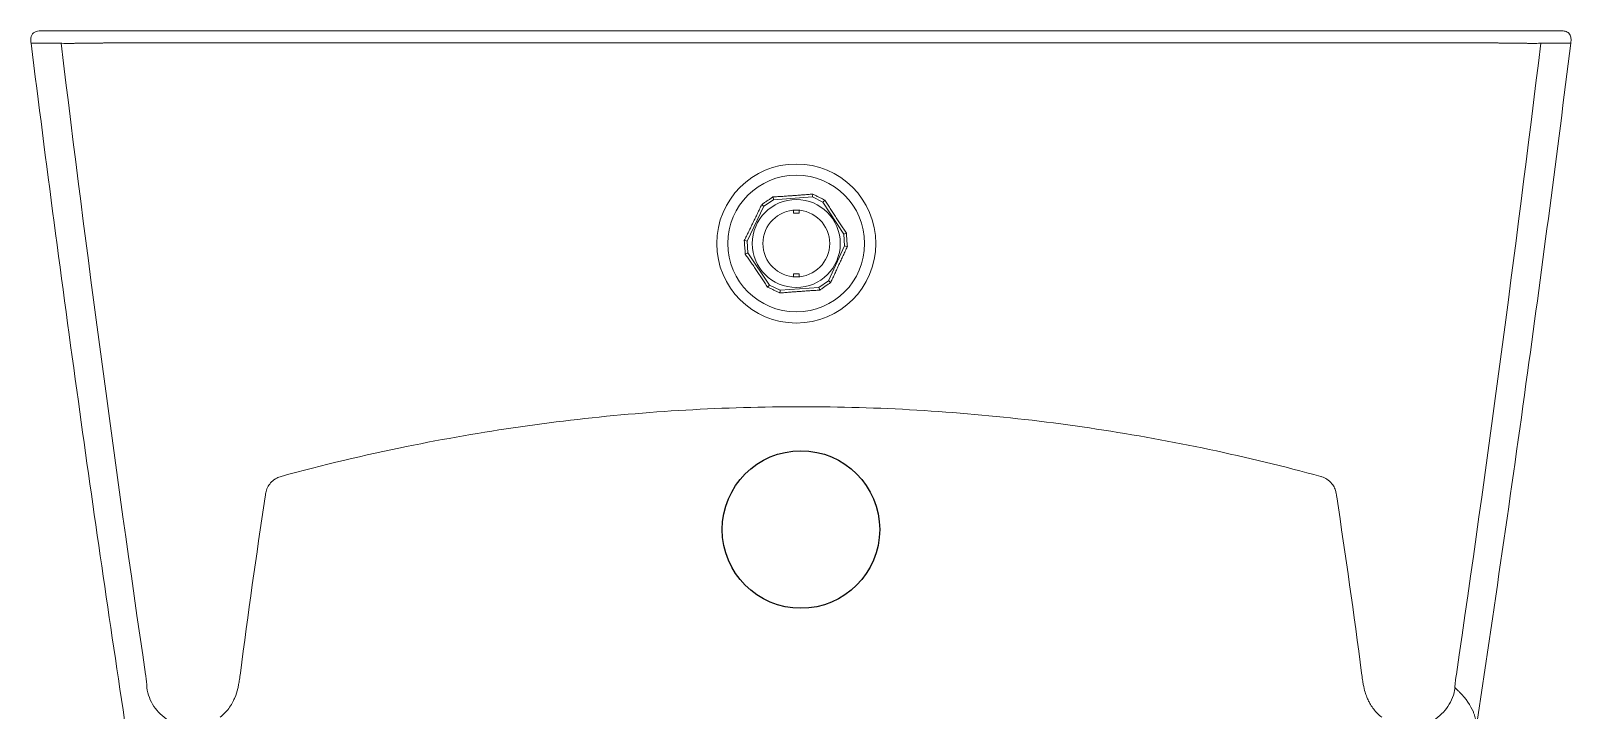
# Model space of a CAD drawing. Header units: inches. Extents: x 0.1 to 2.19, y 0.14 to 1.19.
# Drawn here: x 0.1018 to 0.5652, y 0.8204 to 1.0248 of the extents above; entities that cross this region are included whole.
import ezdxf

# ---------------------------------------------------------------- set-up
doc = ezdxf.new("R2010")
doc.units = ezdxf.units.IN
doc.header["$MEASUREMENT"] = 0

# ---------------------------------------------------------------- blocks, each defined once
blk = doc.blocks.new('bn30-1')
at = {"linetype": 'Continuous', "lineweight": 5}
for p, q in [((0.36659, 3.83767), (0.37561, 3.83767)), ((0.38543, 3.83767), (0.80436, 3.83767)), ((0.49843, 3.83767), (0.49829, 3.83767)), ((0.81418, 3.83767), (0.82319, 3.83767)), ((0.3723, 3.83392), (0.36328, 3.83392)), ((0.80419, 3.83401), (0.3856, 3.83401)), ((0.8265, 3.83392), (0.81748, 3.83392)), ((0.58668, 3.78683), (0.58377, 3.78486)), ((0.58668, 3.78683), (0.59834, 3.78767)), ((0.60147, 3.78612), (0.59834, 3.78767)), ((0.57867, 3.77435), (0.58377, 3.78486)), ((0.59262, 3.78278), (0.59262, 3.78366)), ((0.59436, 3.78278), (0.59262, 3.78278)), ((0.59436, 3.78366), (0.59436, 3.78278)), ((0.60147, 3.78612), (0.60777, 3.77646)), ((0.57867, 3.77435), (0.57892, 3.77084)), ((0.60803, 3.77292), (0.60318, 3.76246)), ((0.60803, 3.77292), (0.60777, 3.77646)), ((0.58548, 3.76116), (0.57892, 3.77084)), ((0.59262, 3.76364), (0.59262, 3.76454)), ((0.59262, 3.76454), (0.59436, 3.76454)), ((0.59436, 3.76454), (0.59436, 3.76364)), ((0.58548, 3.76116), (0.58864, 3.75963)), ((0.6003, 3.76047), (0.58864, 3.75963)), ((0.6003, 3.76047), (0.60318, 3.76246))]:
    blk.add_line(p, q, dxfattribs=at)
for radius in [0.02393, 0.02057, 0.01324, 0.01005]:
    blk.add_circle((0.59349, 3.77365), radius, dxfattribs=at)
blk.add_circle((0.59489, 3.68759), 0.0237)
for centre, major_axis, ratio, start_param, end_param in [((0.58625, 3.78808), (-0.00043, 0.00125), 0.048882, 3.15462, 4.357822), ((0.59859, 3.78897), (0.00026, 0.0013), 0.04732, 1.925184, 3.128759), ((0.59806, 3.78781), (-0.000279, 0.000137), 0.000211, 3.141117, 3.214826), ((0.60235, 3.7871), (0.000877, 0.000987), 0.053639, 3.156139, 4.358853), ((0.58277, 3.78572), (-0.000996, 0.000863), 0.048882, 1.925362, 3.128566), ((0.58349, 3.78467), (0.000276, 0.000189), 0.00019, 6.282747, 6.355344), ((0.57738, 3.7746), (-0.00129, 0.00025), 0.048882, 3.15462, 4.357822), ((0.60902, 3.77688), (0.00125, 0.00042), 0.044711, 1.926668, 3.130097), ((0.60775, 3.77667), (-0.000016, 0.000208), 0.000278, 3.140921, 3.223554), ((0.60932, 3.77268), (-0.00129, 0.00024), 0.044711, 0.011496, 1.214924), ((0.60811, 3.77175), (-0.00008, 0.00117), 0.000021, 6.248544, 6.283234), ((0.57768, 3.77041), (0.00125, 0.00043), 0.048882, 5.066955, 6.270158), ((0.57895, 3.7705), (-0.000025, 0.000334), 0.00019, 6.282747, 6.355344), ((0.58461, 3.76017), (0.000862, 0.000997), 0.048882, 0.013027, 1.216229), ((0.58839, 3.75833), (0.00025, 0.00129), 0.048882, 5.066955, 6.270158), ((0.58894, 3.75948), (-0.000301, 0.000145), 0.00019, 6.282745, 6.355409), ((0.60074, 3.75922), (-0.00044, 0.00125), 0.04732, 0.012833, 1.216408), ((0.60419, 3.76161), (-0.00101, 0.00085), 0.053639, 5.065922, 6.268639), ((0.60363, 3.76277), (0.000449, 0.000312), 0.000119, 3.141324, 3.204163)]:
    blk.add_ellipse(centre, major_axis=major_axis, ratio=ratio, start_param=start_param, end_param=end_param, dxfattribs=at)
for points, knots in [([(0.36328, 3.83392), (0.36324, 3.83429), (0.36319, 3.83466), (0.3632, 3.83533), (0.36323, 3.83564), (0.36335, 3.83607), (0.3634, 3.83621), (0.36352, 3.83648), (0.3636, 3.83661), (0.36379, 3.83685), (0.36389, 3.83696), (0.36424, 3.83724), (0.36453, 3.83738), (0.3651, 3.83756), (0.36539, 3.83761), (0.36598, 3.83767), (0.36629, 3.83767), (0.36659, 3.83767)], [0, 0, 0, 0, 0.111604, 0.111604, 0.2013656, 0.2013656, 0.2461177, 0.2461177, 0.2909647, 0.2909647, 0.3358683, 0.3358683, 0.4268245, 0.4268245, 0.5149885, 0.5149885, 0.6060273, 0.6060273, 0.6060273, 0.6060273]), ([(0.37561, 3.83767), (0.37564, 3.83767), (0.37585, 3.83767), (0.37622, 3.83767), (0.37629, 3.83767), (0.37637, 3.83767), (0.37646, 3.83767), (0.37673, 3.83767), (0.37704, 3.83767), (0.37741, 3.83767), (0.37777, 3.83767), (0.37818, 3.83767), (0.37865, 3.83767), (0.37912, 3.83767), (0.37962, 3.83767), (0.38015, 3.83767), (0.38059, 3.83767), (0.38104, 3.83767), (0.38152, 3.83767), (0.38162, 3.83767), (0.38171, 3.83767), (0.38181, 3.83767), (0.38212, 3.83767), (0.38241, 3.83767), (0.3827, 3.83767), (0.383, 3.83767), (0.3833, 3.83767), (0.3836, 3.83767), (0.38385, 3.83767), (0.38409, 3.83767), (0.38436, 3.83767), (0.38453, 3.83767), (0.38471, 3.83767), (0.38489, 3.83767), (0.38499, 3.83767), (0.38509, 3.83767), (0.3852, 3.83767), (0.38528, 3.83767), (0.38536, 3.83767), (0.38543, 3.83767)], [0, 0, 0, 0, 0.2081297, 0.2081297, 0.2081297, 0.25, 0.25, 0.25, 0.3747509, 0.3747509, 0.3747509, 0.5, 0.5, 0.5, 0.6249565, 0.6249565, 0.6249565, 0.7294989, 0.7294989, 0.7294989, 0.75, 0.75, 0.75, 0.8147425, 0.8147425, 0.8147425, 0.8809847, 0.8809847, 0.8809847, 0.9337116, 0.9337116, 0.9337116, 0.9680634, 0.9680634, 0.9680634, 0.9866117, 0.9866117, 0.9866117, 0.9999999, 0.9999999, 0.9999999, 0.9999999]), ([(0.80436, 3.83767), (0.80442, 3.83767), (0.80451, 3.83767), (0.80458, 3.83767), (0.80469, 3.83767), (0.80479, 3.83767), (0.80488, 3.83767), (0.80506, 3.83767), (0.80525, 3.83767), (0.80542, 3.83767), (0.80568, 3.83767), (0.80593, 3.83767), (0.80617, 3.83767), (0.80648, 3.83767), (0.80678, 3.83767), (0.80708, 3.83767), (0.80737, 3.83767), (0.80767, 3.83767), (0.80797, 3.83767), (0.80807, 3.83767), (0.80816, 3.83767), (0.80825, 3.83767), (0.80873, 3.83767), (0.8092, 3.83767), (0.80964, 3.83767), (0.81017, 3.83767), (0.81067, 3.83767), (0.81113, 3.83767), (0.8116, 3.83767), (0.81201, 3.83767), (0.81238, 3.83767), (0.81274, 3.83767), (0.81306, 3.83767), (0.81332, 3.83767), (0.81359, 3.83767), (0.81379, 3.83767), (0.81393, 3.83767), (0.81407, 3.83767), (0.81415, 3.83767), (0.81418, 3.83767)], [0, 0, 0, 0, 0.0131998, 0.0131998, 0.0131998, 0.0315445, 0.0315445, 0.0315445, 0.0656918, 0.0656918, 0.0656918, 0.1184643, 0.1184643, 0.1184643, 0.1849666, 0.1849666, 0.1849666, 0.25, 0.25, 0.25, 0.2698259, 0.2698259, 0.2698259, 0.3741467, 0.3741467, 0.3741467, 0.5, 0.5, 0.5, 0.6245891, 0.6245891, 0.6245891, 0.75, 0.75, 0.75, 0.8746963, 0.8746963, 0.8746963, 0.9999996, 0.9999996, 0.9999996, 0.9999996]), ([(0.82319, 3.83767), (0.82342, 3.83767), (0.82366, 3.83767), (0.82431, 3.83763), (0.82474, 3.83756), (0.82533, 3.83734), (0.82552, 3.83724), (0.82586, 3.83699), (0.82601, 3.83684), (0.82626, 3.83649), (0.82635, 3.8363), (0.82649, 3.8359), (0.82653, 3.8357), (0.82662, 3.83497), (0.82657, 3.83444), (0.8265, 3.83392)], [0, 0, 0, 0, 0.069437, 0.069437, 0.1963546, 0.1963546, 0.2594373, 0.2594373, 0.3228131, 0.3228131, 0.3859088, 0.3859088, 0.4487049, 0.4487049, 0.6055768, 0.6055768, 0.6055768, 0.6055768]), ([(0.39189, 3.62717), (0.38688, 3.66013), (0.38208, 3.69312), (0.37251, 3.76203), (0.36777, 3.79796), (0.36328, 3.83392)], [0, 0, 0, 0, 10.000205, 10.000205, 20.872263, 20.872263, 20.872263, 20.872263]), ([(0.3856, 3.83401), (0.38549, 3.834), (0.38539, 3.834), (0.38529, 3.834), (0.38515, 3.834), (0.38501, 3.834), (0.38487, 3.83399), (0.38463, 3.83399), (0.38439, 3.83399), (0.38415, 3.83398), (0.3838, 3.83398), (0.38346, 3.83397), (0.38312, 3.83397), (0.38271, 3.83396), (0.38231, 3.83396), (0.38191, 3.83395), (0.38158, 3.83395), (0.38126, 3.83394), (0.38095, 3.83394), (0.38087, 3.83394), (0.38079, 3.83394), (0.38071, 3.83394), (0.38058, 3.83393), (0.38045, 3.83393), (0.38032, 3.83393), (0.38005, 3.83393), (0.37978, 3.83392), (0.37952, 3.83392), (0.37916, 3.83392), (0.37881, 3.83391), (0.37846, 3.83391), (0.37809, 3.83391), (0.37773, 3.8339), (0.37738, 3.8339), (0.37706, 3.8339), (0.37675, 3.8339), (0.37645, 3.8339), (0.3763, 3.83389), (0.37615, 3.83389), (0.376, 3.83389), (0.37556, 3.83389), (0.37515, 3.83389), (0.37478, 3.83389), (0.37412, 3.83389), (0.37357, 3.83389), (0.37317, 3.83389), (0.37266, 3.8339), (0.37237, 3.83391), (0.3723, 3.83392)], [0, 0, 0, 0, 0.0156209, 0.0156209, 0.0156209, 0.0363778, 0.0363778, 0.0363778, 0.0729236, 0.0729236, 0.0729236, 0.1245292, 0.1245292, 0.1245292, 0.1868277, 0.1868277, 0.1868277, 0.2368692, 0.2368692, 0.2368692, 0.2496273, 0.2496273, 0.2496273, 0.2704918, 0.2704918, 0.2704918, 0.3141833, 0.3141833, 0.3141833, 0.3741935, 0.3741935, 0.3741935, 0.4395399, 0.4395399, 0.4395399, 0.4996556, 0.4996556, 0.4996556, 0.5311654, 0.5311654, 0.5311654, 0.6245776, 0.6245776, 0.6245776, 0.7918417, 0.7918417, 0.7918417, 0.9999942, 0.9999942, 0.9999942, 0.9999942]), ([(0.8265, 3.83392), (0.82237, 3.80084), (0.81804, 3.76779), (0.80854, 3.69887), (0.80334, 3.663), (0.79789, 3.62717)], [0, 0, 0, 0, 10.000205, 10.000205, 20.872263, 20.872263, 20.872263, 20.872263]), ([(0.81748, 3.83392), (0.81744, 3.83391), (0.81732, 3.83391), (0.81712, 3.8339), (0.81692, 3.8339), (0.81664, 3.83389), (0.81628, 3.83389), (0.81593, 3.83389), (0.8155, 3.83389), (0.815, 3.83389), (0.81457, 3.83389), (0.81408, 3.83389), (0.81356, 3.83389), (0.81348, 3.83389), (0.8134, 3.83389), (0.81332, 3.8339), (0.81303, 3.8339), (0.81272, 3.8339), (0.8124, 3.8339), (0.81205, 3.8339), (0.81169, 3.83391), (0.81132, 3.83391), (0.81098, 3.83391), (0.81062, 3.83392), (0.81026, 3.83392), (0.81, 3.83392), (0.80973, 3.83393), (0.80945, 3.83393), (0.80932, 3.83393), (0.8092, 3.83393), (0.80907, 3.83394), (0.8089, 3.83394), (0.80874, 3.83394), (0.80858, 3.83394), (0.80835, 3.83394), (0.80811, 3.83395), (0.80788, 3.83395), (0.80747, 3.83396), (0.80706, 3.83396), (0.80665, 3.83397), (0.80631, 3.83397), (0.80597, 3.83398), (0.80563, 3.83398), (0.80539, 3.83399), (0.80514, 3.83399), (0.8049, 3.83399), (0.80476, 3.834), (0.80464, 3.834), (0.80449, 3.834), (0.8044, 3.834), (0.80428, 3.834), (0.80419, 3.83401)], [0, 0, 0, 0, 0.1250127, 0.1250127, 0.1250127, 0.2504994, 0.2504994, 0.2504994, 0.3753759, 0.3753759, 0.3753759, 0.4846596, 0.4846596, 0.4846596, 0.5009625, 0.5009625, 0.5009625, 0.5606193, 0.5606193, 0.5606193, 0.6258346, 0.6258346, 0.6258346, 0.6859367, 0.6859367, 0.6859367, 0.73015, 0.73015, 0.73015, 0.7508961, 0.7508961, 0.7508961, 0.7766495, 0.7766495, 0.7766495, 0.8131706, 0.8131706, 0.8131706, 0.8758922, 0.8758922, 0.8758922, 0.9276708, 0.9276708, 0.9276708, 0.9640379, 0.9640379, 0.9640379, 0.9854134, 0.9854134, 0.9854134, 0.9999977, 0.9999977, 0.9999977, 0.9999977]), ([(0.58308, 3.78538), (0.58336, 3.78557), (0.58393, 3.78595), (0.58449, 3.78633), (0.58505, 3.78671), (0.58562, 3.78709), (0.58618, 3.78748), (0.58646, 3.78767)], [0, 0, 0, 0, 0.001020584, 0.002041167, 0.002041167, 0.003061751, 0.004082335, 0.004082335, 0.004082335, 0.004082335]), ([(0.58646, 3.78767), (0.58696, 3.7877), (0.58745, 3.78773), (0.58845, 3.78779), (0.58895, 3.78782), (0.58995, 3.78789), (0.59045, 3.78792), (0.5912, 3.78798), (0.59145, 3.78799), (0.59183, 3.78802), (0.59195, 3.78803), (0.5922, 3.78805), (0.59233, 3.78806), (0.59271, 3.78808), (0.59321, 3.78812), (0.59371, 3.78816), (0.59446, 3.78821), (0.59496, 3.78825), (0.59596, 3.78833), (0.59646, 3.78837), (0.59745, 3.78845), (0.59795, 3.78849), (0.59845, 3.78853)], [0, 0, 0, 0, 0.00150723, 0.00150723, 0.00301446, 0.00301446, 0.00452169, 0.00452169, 0.0052753, 0.0052753, 0.00565211, 0.00565211, 0.00602892, 0.00602892, 0.00678253, 0.00753615, 0.00753615, 0.00904338, 0.00904338, 0.01055061, 0.01055061, 0.01205784, 0.01205784, 0.01205784, 0.01205784]), ([(0.58668, 3.78683), (0.58668, 3.78683), (0.58668, 3.78683), (0.58668, 3.78683), (0.58668, 3.78683), (0.58668, 3.78683)], [-0.003354083, -0.003354083, -0.003354083, -0.003354083, -0.0016815, -0.0016815, -0.000001008, -0.000001008, -0.000001008, -0.000001008]), ([(0.59845, 3.78853), (0.59875, 3.78838), (0.59905, 3.78823), (0.59966, 3.78792), (0.59997, 3.78777), (0.60057, 3.78747), (0.60118, 3.78717), (0.60179, 3.78687), (0.6021, 3.78672)], [0, 0, 0, 0, 0.001019091, 0.001019091, 0.002038183, 0.002038183, 0.003057274, 0.004076365, 0.004076365, 0.004076365, 0.004076365]), ([(0.6021, 3.78672), (0.60236, 3.78631), (0.60262, 3.78589), (0.60315, 3.78506), (0.60342, 3.78465), (0.60395, 3.78382), (0.60422, 3.7834), (0.60462, 3.78278), (0.60489, 3.78236), (0.60516, 3.78195), (0.60544, 3.78153), (0.60557, 3.78132), (0.60584, 3.78091), (0.60598, 3.7807), (0.60639, 3.78008), (0.60666, 3.77966), (0.6072, 3.77884), (0.60747, 3.77843), (0.60802, 3.77761), (0.60829, 3.7772), (0.60856, 3.77679)], [0, 0, 0, 0, 0.00148629, 0.00148629, 0.00297259, 0.00297259, 0.00445888, 0.00445888, 0.00520203, 0.00594518, 0.00594518, 0.00668833, 0.00668833, 0.00743147, 0.00743147, 0.00891777, 0.00891777, 0.01040406, 0.01040406, 0.01189036, 0.01189036, 0.01189036, 0.01189036]), ([(0.57784, 3.77457), (0.57806, 3.77502), (0.57828, 3.77546), (0.57872, 3.77636), (0.57894, 3.7768), (0.57939, 3.7777), (0.57961, 3.77815), (0.57994, 3.77883), (0.58016, 3.77928), (0.58038, 3.77973), (0.5806, 3.78019), (0.58082, 3.78064), (0.58104, 3.78109), (0.58136, 3.78177), (0.58158, 3.78222), (0.58201, 3.78312), (0.58223, 3.78358), (0.58265, 3.78448), (0.58287, 3.78493), (0.58308, 3.78538)], [0, 0, 0, 0, 0.00150645, 0.00150645, 0.0030129, 0.0030129, 0.00451936, 0.00451936, 0.00527258, 0.00602581, 0.00602581, 0.00677903, 0.00753226, 0.00753226, 0.00903871, 0.00903871, 0.01054516, 0.01054516, 0.01205162, 0.01205162, 0.01205162, 0.01205162]), ([(0.60147, 3.78612), (0.60147, 3.78612), (0.60147, 3.78612), (0.60147, 3.78612), (0.60147, 3.78612), (0.60148, 3.78612)], [-0.003747835, -0.003747835, -0.003747835, -0.003747835, -0.001877362, -0.001877362, -0.000001009, -0.000001009, -0.000001009, -0.000001009]), ([(0.57813, 3.7705), (0.57811, 3.77084), (0.57806, 3.77152), (0.57801, 3.7722), (0.57796, 3.77287), (0.57794, 3.77321), (0.57789, 3.77389), (0.57786, 3.77423), (0.57784, 3.77457)], [0, 0, 0, 0, 0.001020583, 0.002041166, 0.002041166, 0.003061749, 0.003061749, 0.004082332, 0.004082332, 0.004082332, 0.004082332]), ([(0.57867, 3.77435), (0.57867, 3.77435), (0.57867, 3.77435), (0.57867, 3.77435), (0.57867, 3.77435), (0.57867, 3.77435)], [-0.003354204, -0.003354204, -0.003354204, -0.003354204, -0.001681455, -0.001681455, -0.000001008, -0.000001008, -0.000001008, -0.000001008]), ([(0.60886, 3.77271), (0.60865, 3.77226), (0.60844, 3.77182), (0.60801, 3.77093), (0.6078, 3.77048), (0.60738, 3.76959), (0.60717, 3.76914), (0.60686, 3.76847), (0.60675, 3.76824), (0.60655, 3.76779), (0.60644, 3.76757), (0.60623, 3.76712), (0.60602, 3.76666), (0.60582, 3.76621), (0.60551, 3.76554), (0.6053, 3.76509), (0.60489, 3.76419), (0.60469, 3.76374), (0.60428, 3.76285), (0.60408, 3.7624), (0.60388, 3.76195)], [0, 0, 0, 0, 0.0014861, 0.0014861, 0.0029722, 0.0029722, 0.00445831, 0.00445831, 0.00520136, 0.00520136, 0.00594441, 0.00594441, 0.00668746, 0.00743051, 0.00743051, 0.00891661, 0.00891661, 0.01040272, 0.01040272, 0.01188882, 0.01188882, 0.01188882, 0.01188882]), ([(0.60856, 3.77679), (0.60859, 3.77645), (0.60861, 3.77611), (0.60866, 3.77543), (0.60868, 3.77509), (0.60873, 3.77441), (0.60878, 3.77373), (0.60883, 3.77305), (0.60886, 3.77271)], [0, 0, 0, 0, 0.001022829, 0.001022829, 0.002045659, 0.002045659, 0.003068488, 0.004091318, 0.004091318, 0.004091318, 0.004091318]), ([(0.58487, 3.76055), (0.58459, 3.76097), (0.58432, 3.76138), (0.58376, 3.76221), (0.58349, 3.76263), (0.58293, 3.76346), (0.58265, 3.76388), (0.58223, 3.7645), (0.58195, 3.76492), (0.58167, 3.76534), (0.58139, 3.76575), (0.5811, 3.76617), (0.58082, 3.76659), (0.5804, 3.76721), (0.58011, 3.76762), (0.57955, 3.76845), (0.57926, 3.76886), (0.5787, 3.76968), (0.57841, 3.77009), (0.57813, 3.7705)], [0, 0, 0, 0, 0.00150645, 0.00150645, 0.0030129, 0.0030129, 0.00451936, 0.00451936, 0.00527258, 0.00602581, 0.00602581, 0.00677903, 0.00753226, 0.00753226, 0.00903871, 0.00903871, 0.01054516, 0.01054516, 0.01205162, 0.01205162, 0.01205162, 0.01205162]), ([(0.58854, 3.75877), (0.58823, 3.75892), (0.58762, 3.75922), (0.58701, 3.75952), (0.5864, 3.75981), (0.58579, 3.76011), (0.58517, 3.76041), (0.58487, 3.76055)], [0, 0, 0, 0, 0.001020584, 0.002041167, 0.002041167, 0.003061751, 0.004082335, 0.004082335, 0.004082335, 0.004082335]), ([(0.58548, 3.76116), (0.58548, 3.76116), (0.58548, 3.76116), (0.58548, 3.76116), (0.58548, 3.76116), (0.58548, 3.76117)], [-0.003354204, -0.003354204, -0.003354204, -0.003354204, -0.001681456, -0.001681456, -0.000001008, -0.000001008, -0.000001008, -0.000001008]), ([(0.60053, 3.75964), (0.60003, 3.7596), (0.59953, 3.75957), (0.59854, 3.75951), (0.59804, 3.75948), (0.59704, 3.75941), (0.59654, 3.75938), (0.59579, 3.75933), (0.59529, 3.75929), (0.59478, 3.75926), (0.59441, 3.75923), (0.59428, 3.75922), (0.59403, 3.7592), (0.59365, 3.75917), (0.59328, 3.75915), (0.59253, 3.75909), (0.59202, 3.75905), (0.59103, 3.75897), (0.59053, 3.75893), (0.58953, 3.75885), (0.58904, 3.75881), (0.58854, 3.75877)], [0, 0, 0, 0, 0.00150716, 0.00150716, 0.00301432, 0.00301432, 0.00452148, 0.00452148, 0.00527506, 0.00602864, 0.00602864, 0.00640543, 0.00640543, 0.00678222, 0.0075358, 0.0075358, 0.00904296, 0.00904296, 0.01055011, 0.01055011, 0.01205727, 0.01205727, 0.01205727, 0.01205727]), ([(0.6003, 3.76047), (0.6003, 3.76047), (0.6003, 3.76047), (0.6003, 3.76047), (0.6003, 3.76047), (0.6003, 3.76047)], [-0.003305116, -0.003305116, -0.003305116, -0.003305116, -0.001657097, -0.001657097, -0.000001008, -0.000001008, -0.000001008, -0.000001008]), ([(0.60388, 3.76195), (0.6036, 3.76176), (0.60304, 3.76138), (0.60248, 3.76099), (0.60192, 3.7606), (0.60164, 3.76041), (0.60109, 3.76002), (0.60081, 3.75983), (0.60053, 3.75964)], [0, 0, 0, 0, 0.001019087, 0.002038174, 0.002038174, 0.003057262, 0.003057262, 0.004076349, 0.004076349, 0.004076349, 0.004076349]), ([(0.75125, 3.70358), (0.7291, 3.70963), (0.70655, 3.7144), (0.66091, 3.72132), (0.63774, 3.72346), (0.59139, 3.72499), (0.56814, 3.7244), (0.52196, 3.72051), (0.49894, 3.7172), (0.46358, 3.70999), (0.451, 3.70699), (0.43853, 3.70358)], [0, 0, 0, 0, 6.891272, 6.891272, 13.848946, 13.848946, 20.802172, 20.802172, 27.753982, 27.753982, 31.631065, 31.631065, 31.631065, 31.631065]), ([(0.43853, 3.70358), (0.43807, 3.70346), (0.43762, 3.70329), (0.43661, 3.70277), (0.43607, 3.70236), (0.43522, 3.70151), (0.43489, 3.70108), (0.43434, 3.70012), (0.43412, 3.69958), (0.43392, 3.69881), (0.43387, 3.69855), (0.43379, 3.69802), (0.43375, 3.69775), (0.43371, 3.69748)], [0, 0, 0, 0, 0.1423868, 0.1423868, 0.3410723, 0.3410723, 0.5131006, 0.5131006, 0.6843243, 0.6843243, 0.7645502, 0.7645502, 0.8467725, 0.8467725, 0.8467725, 0.8467725]), ([(0.75608, 3.69748), (0.75605, 3.69765), (0.75603, 3.69782), (0.75598, 3.69811), (0.75597, 3.69822), (0.75589, 3.69866), (0.75583, 3.69898), (0.75565, 3.69956), (0.75555, 3.69983), (0.75522, 3.70056), (0.75495, 3.70099), (0.75422, 3.7019), (0.75371, 3.70237), (0.75265, 3.70307), (0.75211, 3.70332), (0.75146, 3.70353), (0.75136, 3.70356), (0.75125, 3.70358)], [0, 0, 0, 0, 0.0521306, 0.0521306, 0.085828, 0.085828, 0.1879749, 0.1879749, 0.2753254, 0.2753254, 0.4339024, 0.4339024, 0.6406473, 0.6406473, 0.8154746, 0.8154746, 0.8468643, 0.8468643, 0.8468643, 0.8468643]), ([(0.39809, 3.63994), (0.3981, 3.63995), (0.39812, 3.63998), (0.39812, 3.64003), (0.39813, 3.64007), (0.39814, 3.64014), (0.39814, 3.64023), (0.39814, 3.64033), (0.39813, 3.64045), (0.39812, 3.64061), (0.39811, 3.64076), (0.3981, 3.64096), (0.39807, 3.64119), (0.39805, 3.64141), (0.39802, 3.64168), (0.39799, 3.64198), (0.39795, 3.64227), (0.39791, 3.64259), (0.39786, 3.64292), (0.39782, 3.64325), (0.39777, 3.64359), (0.39772, 3.64394)], [0, 0, 0, 0, 0.1428571, 0.1428571, 0.1428571, 0.2857143, 0.2857143, 0.2857143, 0.4285714, 0.4285714, 0.4285714, 0.5714286, 0.5714286, 0.5714286, 0.7142857, 0.7142857, 0.7142857, 0.8571429, 0.8571429, 0.8571429, 0.9999956, 0.9999956, 0.9999956, 0.9999956]), ([(0.42623, 3.64439), (0.42614, 3.64374), (0.42605, 3.64308), (0.42588, 3.64194), (0.4258, 3.64144), (0.42564, 3.64056), (0.42556, 3.64018), (0.42524, 3.63885), (0.42496, 3.63795), (0.42441, 3.63662), (0.42424, 3.63623), (0.42375, 3.63526), (0.4234, 3.63468), (0.42265, 3.6336), (0.42223, 3.63308), (0.42128, 3.63206), (0.42073, 3.63156), (0.42015, 3.63111)], [0, 0, 0, 0, 0.197481, 0.197481, 0.384352, 0.384352, 0.569416, 0.569416, 1.005352, 1.005352, 1.174817, 1.174817, 1.381862, 1.381862, 1.5813, 1.5813, 1.804208, 1.804208, 1.804208, 1.804208]), ([(0.76964, 3.63111), (0.76874, 3.6318), (0.76791, 3.63263), (0.76686, 3.63398), (0.76653, 3.63446), (0.76603, 3.63529), (0.76584, 3.63565), (0.76545, 3.63642), (0.76529, 3.6368), (0.76494, 3.63767), (0.76478, 3.63814), (0.76441, 3.63937), (0.76424, 3.64009), (0.764, 3.64135), (0.76392, 3.64183), (0.76374, 3.64299), (0.76365, 3.64369), (0.76356, 3.64439)], [0, 0, 0, 0, 0.344104, 0.344104, 0.521216, 0.521216, 0.653779, 0.653779, 0.827357, 0.827357, 1.052874, 1.052874, 1.408705, 1.408705, 1.593539, 1.593539, 1.804232, 1.804232, 1.804232, 1.804232]), ([(0.79207, 3.64394), (0.79202, 3.64359), (0.79197, 3.64325), (0.79192, 3.64292), (0.79188, 3.64259), (0.79183, 3.64227), (0.7918, 3.64198), (0.79176, 3.64168), (0.79173, 3.64141), (0.79171, 3.64119), (0.79169, 3.64096), (0.79167, 3.64076), (0.79166, 3.64061), (0.79165, 3.64045), (0.79165, 3.64033), (0.79165, 3.64023), (0.79165, 3.64014), (0.79165, 3.64007), (0.79166, 3.64003), (0.79167, 3.63998), (0.79168, 3.63995), (0.79169, 3.63994)], [0.0000044, 0.0000044, 0.0000044, 0.0000044, 0.1428571, 0.1428571, 0.1428571, 0.2857143, 0.2857143, 0.2857143, 0.4285714, 0.4285714, 0.4285714, 0.5714286, 0.5714286, 0.5714286, 0.7142857, 0.7142857, 0.7142857, 0.8571429, 0.8571429, 0.8571429, 1, 1, 1, 1]), ([(0.79789, 3.62717), (0.7979, 3.62726), (0.79791, 3.62734), (0.79792, 3.62742), (0.79794, 3.62754), (0.79795, 3.62765), (0.79796, 3.62777), (0.79797, 3.62789), (0.79798, 3.628), (0.79799, 3.62812), (0.79802, 3.62872), (0.798, 3.62932), (0.79792, 3.62992), (0.79791, 3.63005), (0.79789, 3.63017), (0.79787, 3.63029), (0.79785, 3.63042), (0.79782, 3.63054), (0.7978, 3.63067), (0.79777, 3.63079), (0.79774, 3.63092), (0.79771, 3.63105), (0.79768, 3.63117), (0.79765, 3.6313), (0.79762, 3.63143), (0.79758, 3.63156), (0.79754, 3.63168), (0.7975, 3.63181), (0.79746, 3.63196), (0.79741, 3.6321), (0.79735, 3.63225), (0.7973, 3.6324), (0.79724, 3.63255), (0.79718, 3.6327), (0.79638, 3.63468), (0.795, 3.63667), (0.79303, 3.63866), (0.79282, 3.63887), (0.79261, 3.63908), (0.79239, 3.63929), (0.79216, 3.63951), (0.79193, 3.63972), (0.79169, 3.63994)], [0.2110182, 0.2110182, 0.2110182, 0.2110182, 0.2266276, 0.2266276, 0.2266276, 0.2483653, 0.2483653, 0.2483653, 0.2702923, 0.2702923, 0.2702923, 0.3827677, 0.3827677, 0.3827677, 0.4058311, 0.4058311, 0.4058311, 0.429084, 0.429084, 0.429084, 0.4525264, 0.4525264, 0.4525264, 0.4761584, 0.4761584, 0.4761584, 0.4999801, 0.4999801, 0.4999801, 0.5271007, 0.5271007, 0.5271007, 0.5551084, 0.5551084, 0.5551084, 0.9217797, 0.9217797, 0.9217797, 0.960445, 0.960445, 0.960445, 0.9999971, 0.9999971, 0.9999971, 0.9999971])]:
    blk.add_open_spline(points, degree=3, knots=knots, dxfattribs=at)
for points in [[(0.39772, 3.64394), (0.38846, 3.70716), (0.37999, 3.77049), (0.3723, 3.83392)], [(0.46794, 3.83401), (0.46794, 3.83401), (0.46794, 3.83401), (0.46794, 3.83401)], [(0.72185, 3.83401), (0.72185, 3.83401), (0.72185, 3.83401), (0.72185, 3.83401)], [(0.81748, 3.83392), (0.80979, 3.77049), (0.80132, 3.70716), (0.79207, 3.64394)], [(0.43853, 3.70358), (0.43853, 3.70358), (0.43853, 3.70358), (0.43853, 3.70358)], [(0.75125, 3.70358), (0.75125, 3.70358), (0.75125, 3.70358), (0.75125, 3.70358)], [(0.43371, 3.69748), (0.43103, 3.67981), (0.42853, 3.66211), (0.42623, 3.64438)], [(0.76356, 3.64438), (0.76125, 3.66211), (0.75876, 3.67981), (0.75608, 3.69748)], [(0.41012, 3.62831), (0.40815, 3.62854), (0.40427, 3.62989), (0.39986, 3.63414), (0.39839, 3.63798), (0.39809, 3.63994)], [(0.79169, 3.63994), (0.7914, 3.63798), (0.78992, 3.63414), (0.78552, 3.62989), (0.78163, 3.62854), (0.77966, 3.62831)]]:
    blk.add_open_spline(points, degree=3, dxfattribs=at)

msp = doc.modelspace()

# ---------------------------------------------------------------- block references
msp.add_blockref('bn30-1', (-0.26144, -2.81284))

doc.saveas('drawing.dxf')
